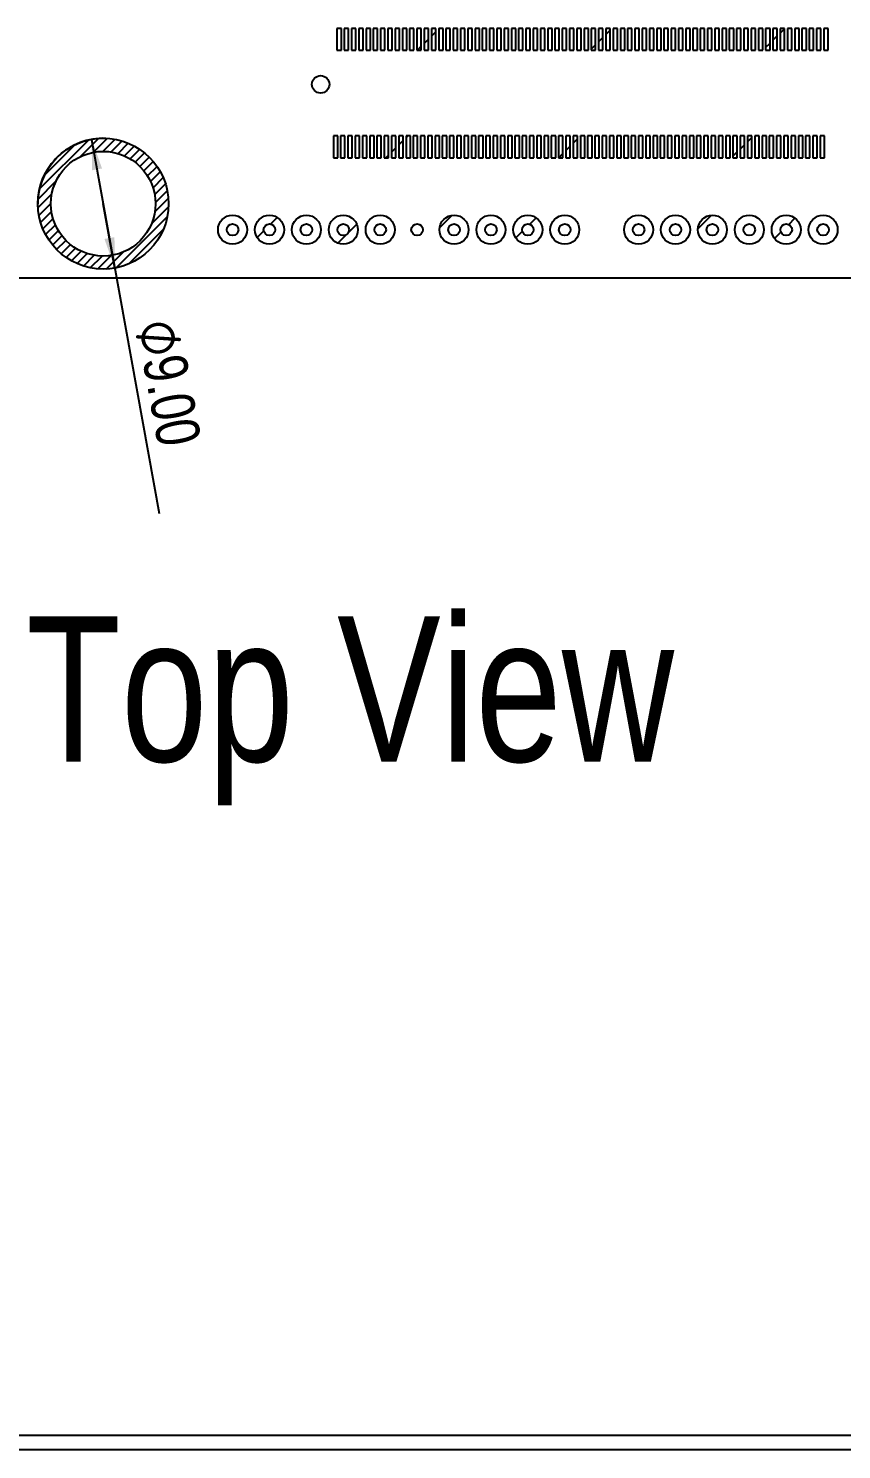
# Model space of a CAD drawing. Header units: millimetres. Extents: x 0 to 841, y 0 to 594.
# Drawn here: x 384.2 to 440.1, y 300.8 to 398.6 of the extents above; entities that cross this region are included whole.
import ezdxf

# ---------------------------------------------------------------- set-up
doc = ezdxf.new("R2010")
doc.units = ezdxf.units.MM
doc.header["$LTSCALE"] = 46.255
doc.layers.get('0').update_dxf_attribs({"linetype": 'CONTINUOUS'})
doc.layers.add('ASSEM_MEM', color=7, linetype='CONTINUOUS')
doc.layers.add('DETAIL', color=7, linetype='CONTINUOUS')
doc.styles.get("Standard").update_dxf_attribs({"font": 'txt', "width": 0.8})
doc.styles.add('TEXTSTYLE_3', font='symbol_asme.ttf')
doc.dimstyles.new('DIMSTYLE_2', dxfattribs={"dimtxt": 3, "dimasz": 2.1, "dimexe": 2, "dimexo": 1, "dimtad": 1, "dimzin": 0, "dimdsep": 46, "dimtxsty": 'STANDARD', "dimblk": '_FILLED', "dimblk1": '_FILLED', "dimblk2": '_FILLED', "dimcen": 0.09, "dimazin": 0, "dimtp": 0.01, "dimtm": 0.01, "dimtfac": 1, "dimtmove": 0, "dimatfit": 2, "dimldrblk": '_FILLED', "dimfxl": 1, "dimtolj": 1, "dimtzin": 0, "dimarcsym": 0})

# ---------------------------------------------------------------- blocks, each defined once
blk = doc.blocks.new('_FILLED')
at = {"color": 0, "linetype": 'BYBLOCK'}
blk.add_solid([(0, 0), (-1, 0.167), (-1, -0.167)], dxfattribs=at)
blk = doc.blocks.new('*D14')
at = {"color": 2, "linetype": 'CONTINUOUS'}
for p, q in [((388.52, 390.948), (389.32, 386.52)), ((390.12, 382.092), (389.32, 386.52)), ((389.32, 386.52), (393.17, 365.202))]:
    blk.add_line(p, q, dxfattribs=at)
at = {"color": 2, "linetype": 'CONTINUOUS', "xscale": 2.1, "yscale": 2.1, "zscale": 2.1}
for p, rotation in [((388.52, 390.948), 100.2378417282), ((390.12, 382.092), 280.2378417282)]:
    blk.add_blockref('_FILLED', p, dxfattribs=dict(at, rotation=rotation))
at = {"color": 2, "linetype": 'CONTINUOUS', "insert": (394.525, 378.797), "char_height": 3, "width": 19.70769, "attachment_point": 1, "rotation": 280.23784, "line_spacing_factor": 0.9, "style": 'TEXTSTYLE_3'}
blk.add_mtext('⌀\\ftxt;{\\W0.8;9.00}', dxfattribs=at)

msp = doc.modelspace()

# ---------------------------------------------------------------- linework, layer by layer
at = {"color": 2, "linetype": 'CONTINUOUS'}
msp.add_arc((389.32, 386.52), 4.5, 87.70903, 180, dxfattribs=at)
at = {"layer": 'ASSEM_MEM', "color": 4, "linetype": 'CONTINUOUS'}
for p, q in [((405.705, 398.58), (405.405, 398.58)), ((405.405, 398.58), (405.405, 397.08)), ((405.705, 397.08), (405.705, 398.58)), ((406.205, 398.58), (405.905, 398.58)), ((405.905, 398.58), (405.905, 397.08)), ((406.205, 397.08), (406.205, 398.58)), ((406.705, 398.58), (406.405, 398.58)), ((406.405, 398.58), (406.405, 397.08)), ((406.705, 397.08), (406.705, 398.58)), ((407.205, 398.58), (406.905, 398.58)), ((406.905, 398.58), (406.905, 397.08)), ((407.205, 397.08), (407.205, 398.58)), ((407.705, 398.58), (407.405, 398.58)), ((407.405, 398.58), (407.405, 397.08)), ((407.705, 397.08), (407.705, 398.58)), ((408.205, 398.58), (407.905, 398.58)), ((407.905, 398.58), (407.905, 397.08)), ((408.205, 397.08), (408.205, 398.58)), ((408.705, 398.58), (408.405, 398.58)), ((408.405, 398.58), (408.405, 397.08)), ((408.705, 397.08), (408.705, 398.58)), ((409.205, 398.58), (408.905, 398.58)), ((408.905, 398.58), (408.905, 397.08)), ((409.205, 397.08), (409.205, 398.58)), ((409.705, 398.58), (409.405, 398.58)), ((409.405, 398.58), (409.405, 397.08)), ((409.705, 397.08), (409.705, 398.58)), ((410.205, 398.58), (409.905, 398.58)), ((409.905, 398.58), (409.905, 397.08)), ((410.205, 397.08), (410.205, 398.58)), ((410.705, 398.58), (410.405, 398.58)), ((410.405, 398.58), (410.405, 397.08)), ((410.705, 397.08), (410.705, 398.58)), ((411.205, 398.58), (410.905, 398.58)), ((410.905, 398.58), (410.905, 397.08)), ((411.205, 397.08), (411.205, 398.58)), ((411.705, 398.58), (411.405, 398.58)), ((411.405, 398.58), (411.405, 397.08)), ((411.705, 397.08), (411.705, 398.58)), ((412.205, 398.58), (411.905, 398.58)), ((411.905, 398.58), (411.905, 397.08)), ((412.205, 397.08), (412.205, 398.58)), ((412.705, 398.58), (412.405, 398.58)), ((412.405, 398.58), (412.405, 397.08)), ((412.705, 397.08), (412.705, 398.58)), ((413.205, 398.58), (412.905, 398.58)), ((412.905, 398.58), (412.905, 397.08)), ((413.205, 397.08), (413.205, 398.58)), ((413.705, 398.58), (413.405, 398.58)), ((413.405, 398.58), (413.405, 397.08)), ((413.705, 397.08), (413.705, 398.58)), ((414.205, 398.58), (413.905, 398.58)), ((413.905, 398.58), (413.905, 397.08)), ((414.205, 397.08), (414.205, 398.58)), ((414.705, 398.58), (414.405, 398.58)), ((414.405, 398.58), (414.405, 397.08)), ((414.705, 397.08), (414.705, 398.58)), ((415.205, 398.58), (414.905, 398.58)), ((414.905, 398.58), (414.905, 397.08)), ((415.205, 397.08), (415.205, 398.58)), ((415.705, 398.58), (415.405, 398.58)), ((415.405, 398.58), (415.405, 397.08)), ((415.705, 397.08), (415.705, 398.58)), ((416.205, 398.58), (415.905, 398.58)), ((415.905, 398.58), (415.905, 397.08)), ((416.205, 397.08), (416.205, 398.58)), ((416.705, 398.58), (416.405, 398.58)), ((416.405, 398.58), (416.405, 397.08)), ((416.705, 397.08), (416.705, 398.58)), ((417.205, 398.58), (416.905, 398.58)), ((416.905, 398.58), (416.905, 397.08)), ((417.205, 397.08), (417.205, 398.58)), ((417.705, 398.58), (417.405, 398.58)), ((417.405, 398.58), (417.405, 397.08)), ((417.705, 397.08), (417.705, 398.58)), ((418.205, 398.58), (417.905, 398.58)), ((417.905, 398.58), (417.905, 397.08)), ((418.205, 397.08), (418.205, 398.58)), ((418.705, 398.58), (418.405, 398.58)), ((418.405, 398.58), (418.405, 397.08)), ((418.705, 397.08), (418.705, 398.58)), ((419.205, 398.58), (418.905, 398.58)), ((418.905, 398.58), (418.905, 397.08)), ((419.205, 397.08), (419.205, 398.58)), ((419.705, 398.58), (419.405, 398.58)), ((419.405, 398.58), (419.405, 397.08)), ((419.705, 397.08), (419.705, 398.58)), ((420.205, 398.58), (419.905, 398.58)), ((419.905, 398.58), (419.905, 397.08)), ((420.205, 397.08), (420.205, 398.58)), ((420.705, 398.58), (420.405, 398.58)), ((420.405, 398.58), (420.405, 397.08)), ((420.705, 397.08), (420.705, 398.58)), ((421.205, 398.58), (420.905, 398.58)), ((420.905, 398.58), (420.905, 397.08)), ((421.205, 397.08), (421.205, 398.58)), ((421.705, 398.58), (421.405, 398.58)), ((421.405, 398.58), (421.405, 397.08)), ((421.705, 397.08), (421.705, 398.58)), ((422.205, 398.58), (421.905, 398.58)), ((421.905, 398.58), (421.905, 397.08)), ((422.205, 397.08), (422.205, 398.58)), ((422.705, 398.58), (422.405, 398.58)), ((422.405, 398.58), (422.405, 397.08)), ((422.705, 397.08), (422.705, 398.58)), ((423.205, 398.58), (422.905, 398.58)), ((422.905, 398.58), (422.905, 397.08)), ((423.205, 397.08), (423.205, 398.58)), ((423.705, 398.58), (423.405, 398.58)), ((423.405, 398.58), (423.405, 397.08)), ((423.705, 397.08), (423.705, 398.58)), ((424.205, 398.58), (423.905, 398.58)), ((423.905, 398.58), (423.905, 397.08)), ((424.205, 397.08), (424.205, 398.58)), ((424.705, 398.58), (424.405, 398.58)), ((424.405, 398.58), (424.405, 397.08)), ((424.705, 397.08), (424.705, 398.58)), ((425.205, 398.58), (424.905, 398.58)), ((424.905, 398.58), (424.905, 397.08)), ((425.205, 397.08), (425.205, 398.58)), ((425.705, 398.58), (425.405, 398.58)), ((425.405, 398.58), (425.405, 397.08)), ((425.705, 397.08), (425.705, 398.58)), ((426.205, 398.58), (425.905, 398.58)), ((425.905, 398.58), (425.905, 397.08)), ((426.205, 397.08), (426.205, 398.58)), ((426.705, 398.58), (426.405, 398.58)), ((426.405, 398.58), (426.405, 397.08)), ((426.705, 397.08), (426.705, 398.58)), ((427.205, 398.58), (426.905, 398.58)), ((426.905, 398.58), (426.905, 397.08)), ((427.205, 397.08), (427.205, 398.58)), ((427.705, 398.58), (427.405, 398.58)), ((427.405, 398.58), (427.405, 397.08)), ((427.705, 397.08), (427.705, 398.58)), ((428.205, 398.58), (427.905, 398.58)), ((427.905, 398.58), (427.905, 397.08)), ((428.205, 397.08), (428.205, 398.58)), ((428.705, 398.58), (428.405, 398.58)), ((428.405, 398.58), (428.405, 397.08)), ((428.705, 397.08), (428.705, 398.58)), ((429.205, 398.58), (428.905, 398.58)), ((428.905, 398.58), (428.905, 397.08)), ((429.205, 397.08), (429.205, 398.58)), ((429.705, 398.58), (429.405, 398.58)), ((429.405, 398.58), (429.405, 397.08)), ((429.705, 397.08), (429.705, 398.58)), ((430.205, 398.58), (429.905, 398.58)), ((429.905, 398.58), (429.905, 397.08)), ((430.205, 397.08), (430.205, 398.58)), ((430.705, 398.58), (430.405, 398.58)), ((430.405, 398.58), (430.405, 397.08)), ((430.705, 397.08), (430.705, 398.58)), ((431.205, 398.58), (430.905, 398.58)), ((430.905, 398.58), (430.905, 397.08)), ((431.205, 397.08), (431.205, 398.58)), ((431.705, 398.58), (431.405, 398.58)), ((431.405, 398.58), (431.405, 397.08)), ((431.705, 397.08), (431.705, 398.58)), ((432.205, 398.58), (431.905, 398.58)), ((431.905, 398.58), (431.905, 397.08)), ((432.205, 397.08), (432.205, 398.58)), ((432.705, 398.58), (432.405, 398.58)), ((432.405, 398.58), (432.405, 397.08)), ((432.705, 397.08), (432.705, 398.58)), ((433.205, 398.58), (432.905, 398.58)), ((432.905, 398.58), (432.905, 397.08)), ((433.205, 397.08), (433.205, 398.58)), ((433.705, 398.58), (433.405, 398.58)), ((433.405, 398.58), (433.405, 397.08)), ((433.705, 397.08), (433.705, 398.58)), ((434.205, 398.58), (433.905, 398.58)), ((433.905, 398.58), (433.905, 397.08)), ((434.205, 397.08), (434.205, 398.58)), ((434.705, 398.58), (434.405, 398.58)), ((434.405, 398.58), (434.405, 397.08)), ((434.705, 397.08), (434.705, 398.58)), ((435.205, 398.58), (434.905, 398.58)), ((434.905, 398.58), (434.905, 397.08)), ((435.205, 397.08), (435.205, 398.58)), ((435.705, 398.58), (435.405, 398.58)), ((435.405, 398.58), (435.405, 397.08)), ((435.705, 397.08), (435.705, 398.58)), ((436.205, 398.58), (435.905, 398.58)), ((435.905, 398.58), (435.905, 397.08)), ((436.205, 397.08), (436.205, 398.58)), ((436.705, 398.58), (436.405, 398.58)), ((436.405, 398.58), (436.405, 397.08)), ((436.705, 397.08), (436.705, 398.58)), ((437.205, 398.58), (436.905, 398.58)), ((436.905, 398.58), (436.905, 397.08)), ((437.205, 397.08), (437.205, 398.58)), ((437.705, 398.58), (437.405, 398.58)), ((437.405, 398.58), (437.405, 397.08)), ((437.705, 397.08), (437.705, 398.58)), ((438.205, 398.58), (437.905, 398.58)), ((437.905, 398.58), (437.905, 397.08)), ((438.205, 397.08), (438.205, 398.58)), ((438.705, 398.58), (438.405, 398.58)), ((438.405, 398.58), (438.405, 397.08)), ((438.705, 397.08), (438.705, 398.58)), ((439.205, 398.58), (438.905, 398.58)), ((438.905, 398.58), (438.905, 397.08)), ((439.205, 397.08), (439.205, 398.58)), ((405.405, 397.08), (405.705, 397.08)), ((405.905, 397.08), (406.205, 397.08)), ((406.405, 397.08), (406.705, 397.08)), ((406.905, 397.08), (407.205, 397.08)), ((407.405, 397.08), (407.705, 397.08)), ((407.905, 397.08), (408.205, 397.08)), ((408.405, 397.08), (408.705, 397.08)), ((408.905, 397.08), (409.205, 397.08)), ((409.405, 397.08), (409.705, 397.08)), ((409.905, 397.08), (410.205, 397.08)), ((410.405, 397.08), (410.705, 397.08)), ((410.905, 397.08), (411.205, 397.08)), ((411.405, 397.08), (411.705, 397.08)), ((411.905, 397.08), (412.205, 397.08)), ((412.405, 397.08), (412.705, 397.08)), ((412.905, 397.08), (413.205, 397.08)), ((413.405, 397.08), (413.705, 397.08)), ((413.905, 397.08), (414.205, 397.08)), ((414.405, 397.08), (414.705, 397.08)), ((414.905, 397.08), (415.205, 397.08)), ((415.405, 397.08), (415.705, 397.08)), ((415.905, 397.08), (416.205, 397.08)), ((416.405, 397.08), (416.705, 397.08)), ((416.905, 397.08), (417.205, 397.08)), ((417.405, 397.08), (417.705, 397.08)), ((417.905, 397.08), (418.205, 397.08)), ((418.405, 397.08), (418.705, 397.08)), ((418.905, 397.08), (419.205, 397.08)), ((419.405, 397.08), (419.705, 397.08)), ((419.905, 397.08), (420.205, 397.08)), ((420.405, 397.08), (420.705, 397.08)), ((420.905, 397.08), (421.205, 397.08)), ((421.405, 397.08), (421.705, 397.08)), ((421.905, 397.08), (422.205, 397.08)), ((422.405, 397.08), (422.705, 397.08)), ((422.905, 397.08), (423.205, 397.08)), ((423.405, 397.08), (423.705, 397.08)), ((423.905, 397.08), (424.205, 397.08)), ((424.405, 397.08), (424.705, 397.08)), ((424.905, 397.08), (425.205, 397.08)), ((425.405, 397.08), (425.705, 397.08)), ((425.905, 397.08), (426.205, 397.08)), ((426.405, 397.08), (426.705, 397.08)), ((426.905, 397.08), (427.205, 397.08)), ((427.405, 397.08), (427.705, 397.08)), ((427.905, 397.08), (428.205, 397.08)), ((428.405, 397.08), (428.705, 397.08)), ((428.905, 397.08), (429.205, 397.08)), ((429.405, 397.08), (429.705, 397.08)), ((429.905, 397.08), (430.205, 397.08)), ((430.405, 397.08), (430.705, 397.08)), ((430.905, 397.08), (431.205, 397.08)), ((431.405, 397.08), (431.705, 397.08)), ((431.905, 397.08), (432.205, 397.08)), ((432.405, 397.08), (432.705, 397.08)), ((432.905, 397.08), (433.205, 397.08)), ((433.405, 397.08), (433.705, 397.08)), ((433.905, 397.08), (434.205, 397.08)), ((434.405, 397.08), (434.705, 397.08)), ((434.905, 397.08), (435.205, 397.08)), ((435.405, 397.08), (435.705, 397.08)), ((435.905, 397.08), (436.205, 397.08)), ((436.405, 397.08), (436.705, 397.08)), ((436.905, 397.08), (437.205, 397.08)), ((437.405, 397.08), (437.705, 397.08)), ((437.905, 397.08), (438.205, 397.08)), ((438.405, 397.08), (438.705, 397.08)), ((438.905, 397.08), (439.205, 397.08)), ((405.455, 391.18), (405.155, 391.18)), ((405.155, 391.18), (405.155, 389.68)), ((405.455, 389.68), (405.455, 391.18)), ((405.955, 391.18), (405.655, 391.18)), ((405.655, 391.18), (405.655, 389.68)), ((405.955, 389.68), (405.955, 391.18)), ((406.455, 391.18), (406.155, 391.18)), ((406.155, 391.18), (406.155, 389.68)), ((406.455, 389.68), (406.455, 391.18)), ((406.955, 391.18), (406.655, 391.18)), ((406.655, 391.18), (406.655, 389.68)), ((406.955, 389.68), (406.955, 391.18)), ((407.455, 391.18), (407.155, 391.18)), ((407.155, 391.18), (407.155, 389.68)), ((407.455, 389.68), (407.455, 391.18)), ((407.955, 391.18), (407.655, 391.18)), ((407.655, 391.18), (407.655, 389.68)), ((407.955, 389.68), (407.955, 391.18)), ((408.455, 391.18), (408.155, 391.18)), ((408.155, 391.18), (408.155, 389.68)), ((408.455, 389.68), (408.455, 391.18)), ((408.955, 391.18), (408.655, 391.18)), ((408.655, 391.18), (408.655, 389.68)), ((408.955, 389.68), (408.955, 391.18)), ((409.455, 391.18), (409.155, 391.18)), ((409.155, 391.18), (409.155, 389.68)), ((409.455, 389.68), (409.455, 391.18)), ((409.955, 391.18), (409.655, 391.18)), ((409.655, 391.18), (409.655, 389.68)), ((409.955, 389.68), (409.955, 391.18)), ((410.455, 391.18), (410.155, 391.18)), ((410.155, 391.18), (410.155, 389.68)), ((410.455, 389.68), (410.455, 391.18)), ((410.955, 391.18), (410.655, 391.18)), ((410.655, 391.18), (410.655, 389.68)), ((410.955, 389.68), (410.955, 391.18)), ((411.455, 391.18), (411.155, 391.18)), ((411.155, 391.18), (411.155, 389.68)), ((411.455, 389.68), (411.455, 391.18)), ((411.955, 391.18), (411.655, 391.18)), ((411.655, 391.18), (411.655, 389.68)), ((411.955, 389.68), (411.955, 391.18)), ((412.455, 391.18), (412.155, 391.18)), ((412.155, 391.18), (412.155, 389.68)), ((412.455, 389.68), (412.455, 391.18)), ((412.955, 391.18), (412.655, 391.18)), ((412.655, 391.18), (412.655, 389.68)), ((412.955, 389.68), (412.955, 391.18)), ((413.455, 391.18), (413.155, 391.18)), ((413.155, 391.18), (413.155, 389.68)), ((413.455, 389.68), (413.455, 391.18)), ((413.955, 391.18), (413.655, 391.18)), ((413.655, 391.18), (413.655, 389.68)), ((413.955, 389.68), (413.955, 391.18)), ((414.455, 391.18), (414.155, 391.18)), ((414.155, 391.18), (414.155, 389.68)), ((414.455, 389.68), (414.455, 391.18)), ((414.955, 391.18), (414.655, 391.18)), ((414.655, 391.18), (414.655, 389.68)), ((414.955, 389.68), (414.955, 391.18)), ((415.455, 391.18), (415.155, 391.18)), ((415.155, 391.18), (415.155, 389.68)), ((415.455, 389.68), (415.455, 391.18)), ((415.955, 391.18), (415.655, 391.18)), ((415.655, 391.18), (415.655, 389.68)), ((415.955, 389.68), (415.955, 391.18)), ((416.455, 391.18), (416.155, 391.18)), ((416.155, 391.18), (416.155, 389.68)), ((416.455, 389.68), (416.455, 391.18)), ((416.955, 391.18), (416.655, 391.18)), ((416.655, 391.18), (416.655, 389.68)), ((416.955, 389.68), (416.955, 391.18)), ((417.455, 391.18), (417.155, 391.18)), ((417.155, 391.18), (417.155, 389.68)), ((417.455, 389.68), (417.455, 391.18)), ((417.955, 391.18), (417.655, 391.18)), ((417.655, 391.18), (417.655, 389.68)), ((417.955, 389.68), (417.955, 391.18)), ((418.455, 391.18), (418.155, 391.18)), ((418.155, 391.18), (418.155, 389.68)), ((418.455, 389.68), (418.455, 391.18)), ((418.955, 391.18), (418.655, 391.18)), ((418.655, 391.18), (418.655, 389.68)), ((418.955, 389.68), (418.955, 391.18)), ((419.455, 391.18), (419.155, 391.18)), ((419.155, 391.18), (419.155, 389.68)), ((419.455, 389.68), (419.455, 391.18)), ((419.955, 391.18), (419.655, 391.18)), ((419.655, 391.18), (419.655, 389.68)), ((419.955, 389.68), (419.955, 391.18)), ((420.455, 391.18), (420.155, 391.18)), ((420.155, 391.18), (420.155, 389.68)), ((420.455, 389.68), (420.455, 391.18)), ((420.955, 391.18), (420.655, 391.18)), ((420.655, 391.18), (420.655, 389.68)), ((420.955, 389.68), (420.955, 391.18)), ((421.455, 391.18), (421.155, 391.18)), ((421.155, 391.18), (421.155, 389.68)), ((421.455, 389.68), (421.455, 391.18)), ((421.955, 391.18), (421.655, 391.18)), ((421.655, 391.18), (421.655, 389.68)), ((421.955, 389.68), (421.955, 391.18)), ((422.455, 391.18), (422.155, 391.18)), ((422.155, 391.18), (422.155, 389.68)), ((422.455, 389.68), (422.455, 391.18)), ((422.955, 391.18), (422.655, 391.18)), ((422.655, 391.18), (422.655, 389.68)), ((422.955, 389.68), (422.955, 391.18)), ((423.455, 391.18), (423.155, 391.18)), ((423.155, 391.18), (423.155, 389.68)), ((423.455, 389.68), (423.455, 391.18)), ((423.955, 391.18), (423.655, 391.18)), ((423.655, 391.18), (423.655, 389.68)), ((423.955, 389.68), (423.955, 391.18)), ((424.455, 391.18), (424.155, 391.18)), ((424.155, 391.18), (424.155, 389.68)), ((424.455, 389.68), (424.455, 391.18)), ((424.955, 391.18), (424.655, 391.18)), ((424.655, 391.18), (424.655, 389.68)), ((424.955, 389.68), (424.955, 391.18)), ((425.455, 391.18), (425.155, 391.18)), ((425.155, 391.18), (425.155, 389.68)), ((425.455, 389.68), (425.455, 391.18)), ((425.955, 391.18), (425.655, 391.18)), ((425.655, 391.18), (425.655, 389.68)), ((425.955, 389.68), (425.955, 391.18)), ((426.455, 391.18), (426.155, 391.18)), ((426.155, 391.18), (426.155, 389.68)), ((426.455, 389.68), (426.455, 391.18)), ((426.955, 391.18), (426.655, 391.18)), ((426.655, 391.18), (426.655, 389.68)), ((426.955, 389.68), (426.955, 391.18)), ((427.455, 391.18), (427.155, 391.18)), ((427.155, 391.18), (427.155, 389.68)), ((427.455, 389.68), (427.455, 391.18)), ((427.955, 391.18), (427.655, 391.18)), ((427.655, 391.18), (427.655, 389.68)), ((427.955, 389.68), (427.955, 391.18)), ((428.455, 391.18), (428.155, 391.18)), ((428.155, 391.18), (428.155, 389.68)), ((428.455, 389.68), (428.455, 391.18)), ((428.955, 391.18), (428.655, 391.18)), ((428.655, 391.18), (428.655, 389.68)), ((428.955, 389.68), (428.955, 391.18)), ((429.455, 391.18), (429.155, 391.18)), ((429.155, 391.18), (429.155, 389.68)), ((429.455, 389.68), (429.455, 391.18)), ((429.955, 391.18), (429.655, 391.18)), ((429.655, 391.18), (429.655, 389.68)), ((429.955, 389.68), (429.955, 391.18)), ((430.455, 391.18), (430.155, 391.18)), ((430.155, 391.18), (430.155, 389.68)), ((430.455, 389.68), (430.455, 391.18)), ((430.955, 391.18), (430.655, 391.18)), ((430.655, 391.18), (430.655, 389.68)), ((430.955, 389.68), (430.955, 391.18)), ((431.455, 391.18), (431.155, 391.18)), ((431.155, 391.18), (431.155, 389.68)), ((431.455, 389.68), (431.455, 391.18)), ((431.955, 391.18), (431.655, 391.18)), ((431.655, 391.18), (431.655, 389.68)), ((431.955, 389.68), (431.955, 391.18)), ((432.455, 391.18), (432.155, 391.18)), ((432.155, 391.18), (432.155, 389.68)), ((432.455, 389.68), (432.455, 391.18)), ((432.955, 391.18), (432.655, 391.18)), ((432.655, 391.18), (432.655, 389.68)), ((432.955, 389.68), (432.955, 391.18)), ((433.455, 391.18), (433.155, 391.18)), ((433.155, 391.18), (433.155, 389.68)), ((433.455, 389.68), (433.455, 391.18)), ((433.955, 391.18), (433.655, 391.18)), ((433.655, 391.18), (433.655, 389.68)), ((433.955, 389.68), (433.955, 391.18)), ((434.455, 391.18), (434.155, 391.18)), ((434.155, 391.18), (434.155, 389.68)), ((434.455, 389.68), (434.455, 391.18)), ((434.955, 391.18), (434.655, 391.18)), ((434.655, 391.18), (434.655, 389.68)), ((434.955, 389.68), (434.955, 391.18)), ((435.455, 391.18), (435.155, 391.18)), ((435.155, 391.18), (435.155, 389.68)), ((435.455, 389.68), (435.455, 391.18)), ((435.955, 391.18), (435.655, 391.18)), ((435.655, 391.18), (435.655, 389.68)), ((435.955, 389.68), (435.955, 391.18)), ((436.455, 391.18), (436.155, 391.18)), ((436.155, 391.18), (436.155, 389.68)), ((436.455, 389.68), (436.455, 391.18)), ((436.955, 391.18), (436.655, 391.18)), ((436.655, 391.18), (436.655, 389.68)), ((436.955, 389.68), (436.955, 391.18)), ((437.455, 391.18), (437.155, 391.18)), ((437.155, 391.18), (437.155, 389.68)), ((437.455, 389.68), (437.455, 391.18)), ((437.955, 391.18), (437.655, 391.18)), ((437.655, 391.18), (437.655, 389.68)), ((437.955, 389.68), (437.955, 391.18)), ((438.455, 391.18), (438.155, 391.18)), ((438.155, 391.18), (438.155, 389.68)), ((438.455, 389.68), (438.455, 391.18)), ((438.955, 391.18), (438.655, 391.18)), ((438.655, 391.18), (438.655, 389.68)), ((438.955, 389.68), (438.955, 391.18)), ((405.155, 389.68), (405.455, 389.68)), ((405.655, 389.68), (405.955, 389.68)), ((406.155, 389.68), (406.455, 389.68)), ((406.655, 389.68), (406.955, 389.68)), ((407.155, 389.68), (407.455, 389.68)), ((407.655, 389.68), (407.955, 389.68)), ((408.155, 389.68), (408.455, 389.68)), ((408.655, 389.68), (408.955, 389.68)), ((409.155, 389.68), (409.455, 389.68)), ((409.655, 389.68), (409.955, 389.68)), ((410.155, 389.68), (410.455, 389.68)), ((410.655, 389.68), (410.955, 389.68)), ((411.155, 389.68), (411.455, 389.68)), ((411.655, 389.68), (411.955, 389.68)), ((412.155, 389.68), (412.455, 389.68)), ((412.655, 389.68), (412.955, 389.68)), ((413.155, 389.68), (413.455, 389.68)), ((413.655, 389.68), (413.955, 389.68)), ((414.155, 389.68), (414.455, 389.68)), ((414.655, 389.68), (414.955, 389.68)), ((415.155, 389.68), (415.455, 389.68)), ((415.655, 389.68), (415.955, 389.68)), ((416.155, 389.68), (416.455, 389.68)), ((416.655, 389.68), (416.955, 389.68)), ((417.155, 389.68), (417.455, 389.68)), ((417.655, 389.68), (417.955, 389.68)), ((418.155, 389.68), (418.455, 389.68)), ((418.655, 389.68), (418.955, 389.68)), ((419.155, 389.68), (419.455, 389.68)), ((419.655, 389.68), (419.955, 389.68)), ((420.155, 389.68), (420.455, 389.68)), ((420.655, 389.68), (420.955, 389.68)), ((421.155, 389.68), (421.455, 389.68)), ((421.655, 389.68), (421.955, 389.68)), ((422.155, 389.68), (422.455, 389.68)), ((422.655, 389.68), (422.955, 389.68)), ((423.155, 389.68), (423.455, 389.68)), ((423.655, 389.68), (423.955, 389.68)), ((424.155, 389.68), (424.455, 389.68)), ((424.655, 389.68), (424.955, 389.68)), ((425.155, 389.68), (425.455, 389.68)), ((425.655, 389.68), (425.955, 389.68)), ((426.155, 389.68), (426.455, 389.68)), ((426.655, 389.68), (426.955, 389.68)), ((427.155, 389.68), (427.455, 389.68)), ((427.655, 389.68), (427.955, 389.68)), ((428.155, 389.68), (428.455, 389.68)), ((428.655, 389.68), (428.955, 389.68)), ((429.155, 389.68), (429.455, 389.68)), ((429.655, 389.68), (429.955, 389.68)), ((430.155, 389.68), (430.455, 389.68)), ((430.655, 389.68), (430.955, 389.68)), ((431.155, 389.68), (431.455, 389.68)), ((431.655, 389.68), (431.955, 389.68)), ((432.155, 389.68), (432.455, 389.68)), ((432.655, 389.68), (432.955, 389.68)), ((433.155, 389.68), (433.455, 389.68)), ((433.655, 389.68), (433.955, 389.68)), ((434.155, 389.68), (434.455, 389.68)), ((434.655, 389.68), (434.955, 389.68)), ((435.155, 389.68), (435.455, 389.68)), ((435.655, 389.68), (435.955, 389.68)), ((436.155, 389.68), (436.455, 389.68)), ((436.655, 389.68), (436.955, 389.68)), ((437.155, 389.68), (437.455, 389.68)), ((437.655, 389.68), (437.955, 389.68)), ((438.155, 389.68), (438.455, 389.68)), ((438.655, 389.68), (438.955, 389.68))]:
    msp.add_line(p, q, dxfattribs=at)
at = {"layer": 'ASSEM_MEM', "color": 2, "linetype": 'CONTINUOUS'}
for p, q in [((411.905, 398.048), (412.205, 398.348)), ((412.405, 398.548), (412.437, 398.58)), ((423.905, 398.154), (424.205, 398.454)), ((435.405, 397.761), (435.705, 398.061)), ((435.905, 398.261), (436.205, 398.561)), ((410.937, 397.08), (411.205, 397.348)), ((411.405, 397.548), (411.705, 397.848)), ((422.905, 397.154), (423.205, 397.454)), ((423.405, 397.654), (423.705, 397.954)), ((434.905, 397.261), (435.205, 397.561)), ((410.155, 391.068), (410.267, 391.18)), ((422.155, 391.174), (422.161, 391.18)), ((384.937, 387.541), (388.299, 390.903)), ((385.257, 388.455), (387.385, 390.583)), ((387.752, 389.761), (389, 391.009)), ((388.642, 390.056), (389.597, 391.011)), ((389.301, 390.12), (390.128, 390.947)), ((389.855, 390.08), (390.607, 390.832)), ((390.342, 389.972), (391.046, 390.676)), ((390.777, 389.812), (391.449, 390.484)), ((391.169, 389.609), (391.821, 390.261)), ((409.155, 390.068), (409.455, 390.368)), ((409.655, 390.568), (409.955, 390.868)), ((421.155, 390.174), (421.455, 390.474)), ((421.655, 390.674), (421.955, 390.974)), ((433.155, 390.281), (433.455, 390.581)), ((433.655, 390.781), (433.955, 391.081)), ((391.522, 389.368), (392.163, 390.009)), ((391.84, 389.091), (392.476, 389.728)), ((392.123, 388.779), (392.762, 389.419)), ((408.767, 389.68), (408.955, 389.868)), ((420.661, 389.68), (420.955, 389.974)), ((432.655, 389.781), (432.955, 390.081)), ((392.37, 388.432), (393.02, 389.082)), ((392.58, 388.047), (393.248, 388.715)), ((392.748, 387.62), (393.445, 388.318)), ((384.831, 386.84), (386.079, 388.088)), ((392.866, 387.143), (393.608, 387.886)), ((392.919, 386.602), (393.73, 387.414)), ((384.829, 386.243), (385.784, 387.198)), ((384.893, 385.712), (385.72, 386.539)), ((392.644, 385.138), (393.815, 386.309)), ((392.877, 385.965), (393.804, 386.893)), ((385.008, 385.233), (385.76, 385.985)), ((385.164, 384.794), (385.868, 385.498)), ((390.21, 382.109), (393.731, 385.63)), ((400.838, 385.122), (401.292, 385.577)), ((412.468, 384.859), (413.331, 385.722)), ((418.666, 385.11), (419.109, 385.553)), ((430.242, 384.792), (431.178, 385.728)), ((436.489, 385.093), (436.924, 385.527)), ((385.356, 384.391), (386.028, 385.063)), ((385.579, 384.019), (386.231, 384.671)), ((385.831, 383.677), (386.472, 384.318)), ((391.07, 382.374), (393.466, 384.77)), ((399.913, 384.198), (400.368, 384.652)), ((405.465, 383.803), (406.056, 384.393)), ((406.177, 384.514), (406.767, 385.105)), ((417.717, 384.161), (418.16, 384.604)), ((435.523, 384.126), (435.957, 384.561)), ((386.112, 383.364), (386.749, 384)), ((386.421, 383.078), (387.061, 383.717)), ((386.758, 382.82), (387.408, 383.47)), ((387.125, 382.592), (387.793, 383.26)), ((387.522, 382.395), (388.22, 383.092)), ((387.954, 382.232), (388.697, 382.974)), ((388.426, 382.11), (389.238, 382.921)), ((388.947, 382.036), (389.875, 382.963)), ((389.531, 382.025), (390.702, 383.196))]:
    msp.add_line(p, q, dxfattribs=at)
at = {"layer": 'ASSEM_MEM', "color": 7, "linetype": 'CONTINUOUS'}
for p, q in [((302.92, 381.42), (488.558, 381.42)), ((365.02, 301.801), (488.558, 301.801)), ((302.42, 300.801), (483.72, 300.801))]:
    msp.add_line(p, q, dxfattribs=at)
for centre, radius in [((404.28, 394.73), 0.6), ((410.92, 384.73), 0.4)]:
    msp.add_circle(centre, radius, dxfattribs=at)
at = {"layer": 'ASSEM_MEM', "color": 4, "linetype": 'CONTINUOUS'}
for centre, radius in [((389.32, 386.52), 4.5), ((389.32, 386.52), 3.6), ((398.22, 384.73), 1), ((400.76, 384.73), 1), ((403.3, 384.73), 1), ((405.84, 384.73), 1), ((408.38, 384.73), 1), ((413.46, 384.73), 1), ((416, 384.73), 1), ((418.54, 384.73), 1), ((421.08, 384.73), 1), ((426.16, 384.73), 1), ((428.7, 384.73), 1), ((431.24, 384.73), 1), ((433.78, 384.73), 1), ((436.32, 384.73), 1), ((438.86, 384.73), 1), ((398.22, 384.73), 0.4), ((400.76, 384.73), 0.4), ((403.3, 384.73), 0.4), ((405.84, 384.73), 0.4), ((408.38, 384.73), 0.4), ((413.46, 384.73), 0.4), ((416, 384.73), 0.4), ((418.54, 384.73), 0.4), ((421.08, 384.73), 0.4), ((426.16, 384.73), 0.4), ((428.7, 384.73), 0.4), ((431.24, 384.73), 0.4), ((433.78, 384.73), 0.4), ((436.32, 384.73), 0.4), ((438.86, 384.73), 0.4)]:
    msp.add_circle(centre, radius, dxfattribs=at)

# ---------------------------------------------------------------- texts
at = {"layer": 'DETAIL', "color": 2, "linetype": 'CONTINUOUS', "insert": (384.007, 358.137), "char_height": 10, "width": 64, "attachment_point": 1, "line_spacing_factor": 0.9}
msp.add_mtext('Top View', dxfattribs=at)

# ---------------------------------------------------------------- dimensions: what is measured, and where the dimension line sits
at = {"color": 2, "linetype": 'CONTINUOUS'}
dim = msp.add_diameter_dim_2p(p1=(390.12, 382.092), p2=(388.52, 390.948), text='{\\fSymbol_ASME;\\W1.0;⌀}<>', dimstyle='DIMSTYLE_2', override={"dimpost": '<>'}, dxfattribs=at)
dim.commit()
dim.dimension.update_dxf_attribs({"geometry": '*D14', "text_midpoint": (394.217, 372.066), "dimtype": 163})

doc.saveas('drawing.dxf')
